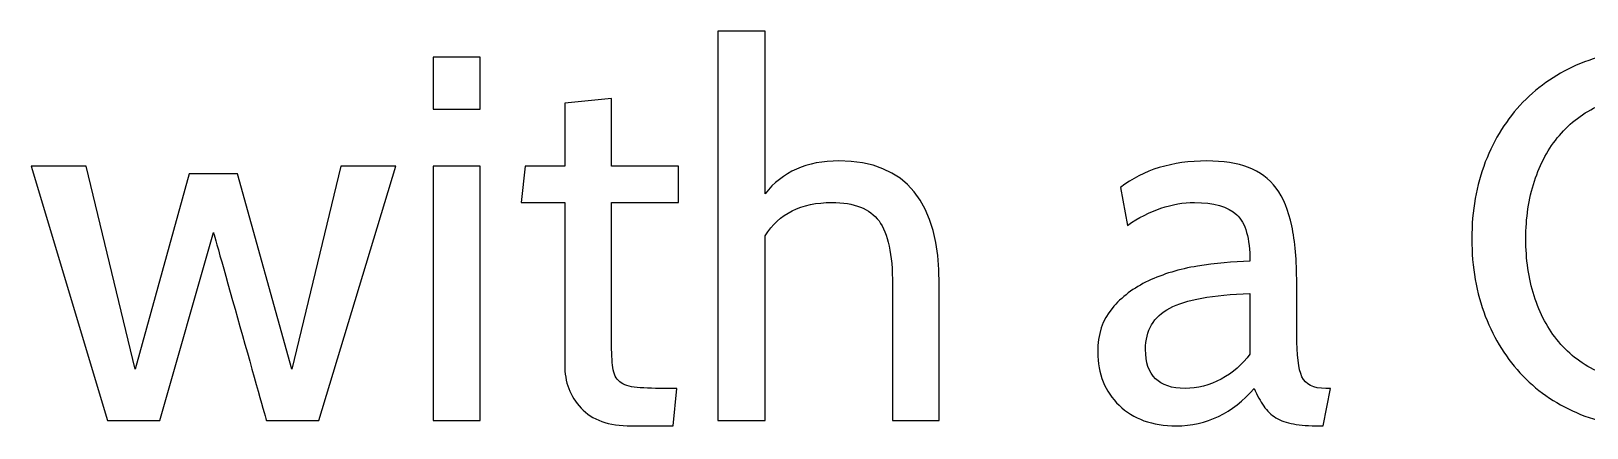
# Model space of a CAD drawing. Header units: centimetres. Extents: x -24 to 24.1, y -20.7 to 0.5.
# Drawn here: x 13.139 to 15.674, y -1.564 to -0.917 of the extents above; entities that cross this region are included whole.
import ezdxf

# ---------------------------------------------------------------- set-up
doc = ezdxf.new("R2010")
doc.units = ezdxf.units.CM
doc.header["$MEASUREMENT"] = 0
doc.layers.add('Layer 1', color=7, linetype='Continuous')

msp = doc.modelspace()

# ---------------------------------------------------------------- linework, layer by layer
at = {"layer": 'Layer 1', "color": 250}
for points, knots in [([(14.61879, -1.55234), (14.61879, -1.55234), (14.54259, -1.55234), (14.54259, -1.55234), (14.54259, -1.55234), (14.54259, -1.55234), (14.54259, -1.33051), (14.54259, -1.33051), (14.54259, -1.33051), (14.54259, -1.28141), (14.53525, -1.24683), (14.52058, -1.2268), (14.52058, -1.2268), (14.5059, -1.20676), (14.48022, -1.19674), (14.44353, -1.19674), (14.44353, -1.19674), (14.39386, -1.19674), (14.35774, -1.2148), (14.33516, -1.25093), (14.33516, -1.25093), (14.33516, -1.25093), (14.33516, -1.55234), (14.33516, -1.55234), (14.33516, -1.55234), (14.33516, -1.55234), (14.25811, -1.55234), (14.25811, -1.55234), (14.25811, -1.55234), (14.25811, -1.55234), (14.25811, -0.91734), (14.25811, -0.91734), (14.25811, -0.91734), (14.25811, -0.91734), (14.33516, -0.91734), (14.33516, -0.91734), (14.33516, -0.91734), (14.33516, -0.91734), (14.33516, -1.18235), (14.33516, -1.18235), (14.33516, -1.18235), (14.36282, -1.14679), (14.40289, -1.129), (14.45538, -1.129), (14.45538, -1.129), (14.56432, -1.129), (14.61879, -1.19617), (14.61879, -1.33051), (14.61879, -1.33051), (14.61879, -1.33051), (14.61879, -1.55234), (14.61879, -1.55234)], [0, 0, 0, 0, 0.0714286, 0.0714286, 0.0714286, 0.0714286, 0.1428571, 0.1428571, 0.1428571, 0.1428572, 0.2142857, 0.2142857, 0.2142857, 0.2142857, 0.2857143, 0.2857143, 0.2857143, 0.2857143, 0.3571429, 0.3571429, 0.3571429, 0.3571429, 0.4285714, 0.4285714, 0.4285714, 0.4285714, 0.5, 0.5, 0.5, 0.5, 0.5714286, 0.5714286, 0.5714286, 0.5714286, 0.6428571, 0.6428571, 0.6428571, 0.6428572, 0.7142857, 0.7142857, 0.7142857, 0.7142857, 0.7857143, 0.7857143, 0.7857143, 0.7857143, 0.8571429, 0.8571429, 0.8571429, 0.8571429, 1, 1, 1, 1]), ([(13.87034, -1.04434), (13.87034, -1.04434), (13.79414, -1.04434), (13.79414, -1.04434), (13.79414, -1.04434), (13.79414, -1.04434), (13.79414, -0.95967), (13.79414, -0.95967), (13.79414, -0.95967), (13.79414, -0.95967), (13.87034, -0.95967), (13.87034, -0.95967), (13.87034, -0.95967), (13.87034, -0.95967), (13.87034, -1.04434), (13.87034, -1.04434)], [0, 0, 0, 0, 0.2, 0.2, 0.2, 0.2, 0.4, 0.4, 0.4, 0.4, 0.6, 0.6, 0.6, 0.6, 1, 1, 1, 1]), ([(15.78381, -1.56419), (15.74035, -1.56419), (15.70041, -1.55686), (15.66401, -1.54218), (15.66401, -1.54218), (15.6276, -1.5275), (15.59627, -1.50662), (15.57003, -1.47953), (15.57003, -1.47953), (15.54378, -1.45243), (15.52332, -1.41998), (15.50864, -1.38216), (15.50864, -1.38216), (15.49397, -1.34434), (15.48663, -1.30229), (15.48663, -1.25601), (15.48663, -1.25601), (15.48663, -1.21029), (15.49397, -1.16852), (15.50864, -1.1307), (15.50864, -1.1307), (15.52332, -1.09288), (15.54378, -1.06042), (15.57003, -1.03333), (15.57003, -1.03333), (15.59627, -1.00624), (15.62746, -0.98521), (15.66358, -0.97025), (15.66358, -0.97025), (15.69971, -0.9553), (15.7395, -0.94782), (15.78296, -0.94782), (15.78296, -0.94782), (15.84336, -0.94782), (15.89811, -0.95939), (15.94722, -0.98253), (15.94722, -0.98253), (15.94722, -0.98253), (15.93875, -1.05704), (15.93875, -1.05704), (15.93875, -1.05704), (15.93875, -1.05704), (15.89049, -1.0401), (15.89049, -1.0401), (15.89049, -1.0401), (15.85832, -1.02712), (15.82248, -1.02063), (15.78296, -1.02063), (15.78296, -1.02063), (15.74966, -1.02063), (15.72017, -1.02656), (15.69449, -1.03841), (15.69449, -1.03841), (15.66881, -1.05026), (15.64707, -1.06663), (15.62929, -1.08752), (15.62929, -1.08752), (15.61151, -1.1084), (15.59797, -1.13324), (15.58865, -1.16203), (15.58865, -1.16203), (15.57934, -1.19081), (15.57468, -1.22214), (15.57468, -1.25601), (15.57468, -1.25601), (15.57468, -1.28931), (15.5792, -1.32035), (15.58823, -1.34914), (15.58823, -1.34914), (15.59726, -1.37793), (15.61067, -1.4029), (15.62845, -1.42407), (15.62845, -1.42407), (15.64623, -1.44524), (15.66824, -1.46175), (15.69449, -1.4736), (15.69449, -1.4736), (15.72073, -1.48545), (15.75079, -1.49138), (15.78466, -1.49138), (15.78466, -1.49138), (15.79312, -1.49138), (15.80131, -1.4911), (15.80921, -1.49053), (15.80921, -1.49053), (15.81711, -1.48997), (15.8253, -1.48884), (15.83376, -1.48715), (15.83376, -1.48715), (15.83376, -1.48715), (15.85493, -1.48291), (15.85493, -1.48291), (15.85493, -1.48291), (15.85945, -1.48235), (15.86707, -1.48009), (15.87779, -1.47614), (15.87779, -1.47614), (15.87779, -1.47614), (15.89727, -1.47021), (15.89727, -1.47021), (15.89727, -1.47021), (15.90009, -1.46965), (15.90743, -1.46711), (15.91928, -1.46259), (15.91928, -1.46259), (15.91928, -1.46259), (15.93875, -1.45582), (15.93875, -1.45582), (15.93875, -1.45582), (15.93875, -1.45582), (15.94722, -1.53033), (15.94722, -1.53033), (15.94722, -1.53033), (15.89811, -1.5529), (15.84364, -1.56419), (15.78381, -1.56419)], [0, 0, 0, 0, 0.0333333, 0.0333333, 0.0333333, 0.0333333, 0.0666667, 0.0666667, 0.0666667, 0.0666667, 0.1, 0.1, 0.1, 0.1, 0.1333333, 0.1333333, 0.1333333, 0.1333333, 0.1666667, 0.1666667, 0.1666667, 0.1666667, 0.2, 0.2, 0.2, 0.2, 0.2333333, 0.2333333, 0.2333333, 0.2333333, 0.2666667, 0.2666667, 0.2666667, 0.2666667, 0.3, 0.3, 0.3, 0.3, 0.3333333, 0.3333333, 0.3333333, 0.3333333, 0.3666667, 0.3666667, 0.3666667, 0.3666667, 0.4, 0.4, 0.4, 0.4, 0.4333333, 0.4333333, 0.4333333, 0.4333333, 0.4666667, 0.4666667, 0.4666667, 0.4666667, 0.5, 0.5, 0.5, 0.5, 0.5333333, 0.5333333, 0.5333333, 0.5333333, 0.5666667, 0.5666667, 0.5666667, 0.5666667, 0.6, 0.6, 0.6, 0.6, 0.6333333, 0.6333333, 0.6333333, 0.6333333, 0.6666667, 0.6666667, 0.6666667, 0.6666667, 0.7, 0.7, 0.7, 0.7, 0.7333333, 0.7333333, 0.7333333, 0.7333333, 0.7666667, 0.7666667, 0.7666667, 0.7666667, 0.8, 0.8, 0.8, 0.8, 0.8333333, 0.8333333, 0.8333333, 0.8333333, 0.8666667, 0.8666667, 0.8666667, 0.8666667, 0.9, 0.9, 0.9, 0.9, 0.9333333, 0.9333333, 0.9333333, 0.9333333, 1, 1, 1, 1]), ([(14.19122, -1.49985), (14.19122, -1.49985), (14.18529, -1.56081), (14.18529, -1.56081), (14.18529, -1.56081), (14.18529, -1.56081), (14.11671, -1.56081), (14.11671, -1.56081), (14.11671, -1.56081), (14.08003, -1.56081), (14.05279, -1.55121), (14.03501, -1.53202), (14.03501, -1.53202), (14.01723, -1.51283), (14.00834, -1.4894), (14.00834, -1.46175), (14.00834, -1.46175), (14.00834, -1.46175), (14.00834, -1.19674), (14.00834, -1.19674), (14.00834, -1.19674), (14.00834, -1.19674), (13.93722, -1.19674), (13.93722, -1.19674), (13.93722, -1.19674), (13.93722, -1.19674), (13.94399, -1.13747), (13.94399, -1.13747), (13.94399, -1.13747), (13.94399, -1.13747), (14.00834, -1.13747), (14.00834, -1.13747), (14.00834, -1.13747), (14.00834, -1.13747), (14.00834, -1.03502), (14.00834, -1.03502), (14.00834, -1.03502), (14.00834, -1.03502), (14.08454, -1.0274), (14.08454, -1.0274), (14.08454, -1.0274), (14.08454, -1.0274), (14.08454, -1.13747), (14.08454, -1.13747), (14.08454, -1.13747), (14.08454, -1.13747), (14.19376, -1.13747), (14.19376, -1.13747), (14.19376, -1.13747), (14.19376, -1.13747), (14.19376, -1.19674), (14.19376, -1.19674), (14.19376, -1.19674), (14.19376, -1.19674), (14.08454, -1.19674), (14.08454, -1.19674), (14.08454, -1.19674), (14.08454, -1.19674), (14.08454, -1.41518), (14.08454, -1.41518), (14.08454, -1.41518), (14.08454, -1.43494), (14.08511, -1.45046), (14.08623, -1.46175), (14.08623, -1.46175), (14.08736, -1.47304), (14.09061, -1.4815), (14.09597, -1.48715), (14.09597, -1.48715), (14.10133, -1.49279), (14.10994, -1.49632), (14.12179, -1.49773), (14.12179, -1.49773), (14.13365, -1.49914), (14.1503, -1.49985), (14.17175, -1.49985), (14.17175, -1.49985), (14.17175, -1.49985), (14.19122, -1.49985), (14.19122, -1.49985)], [0, 0, 0, 0, 0.047619, 0.047619, 0.047619, 0.0476191, 0.0952381, 0.0952381, 0.0952381, 0.0952381, 0.1428571, 0.1428571, 0.1428571, 0.1428572, 0.1904762, 0.1904762, 0.1904762, 0.1904762, 0.2380952, 0.2380952, 0.2380952, 0.2380952, 0.2857143, 0.2857143, 0.2857143, 0.2857143, 0.3333333, 0.3333333, 0.3333333, 0.3333333, 0.3809524, 0.3809524, 0.3809524, 0.3809524, 0.4285714, 0.4285714, 0.4285714, 0.4285714, 0.4761905, 0.4761905, 0.4761905, 0.4761905, 0.5238095, 0.5238095, 0.5238095, 0.5238095, 0.5714286, 0.5714286, 0.5714286, 0.5714286, 0.6190476, 0.6190476, 0.6190476, 0.6190476, 0.6666667, 0.6666667, 0.6666667, 0.6666667, 0.7142857, 0.7142857, 0.7142857, 0.7142857, 0.7619048, 0.7619048, 0.7619048, 0.7619048, 0.8095238, 0.8095238, 0.8095238, 0.8095238, 0.8571429, 0.8571429, 0.8571429, 0.8571429, 0.9047619, 0.9047619, 0.9047619, 0.9047619, 1, 1, 1, 1]), ([(13.73317, -1.13747), (13.73317, -1.13747), (13.60787, -1.55234), (13.60787, -1.55234), (13.60787, -1.55234), (13.60787, -1.55234), (13.52235, -1.55234), (13.52235, -1.55234), (13.52235, -1.55234), (13.52235, -1.55234), (13.43599, -1.24585), (13.43599, -1.24585), (13.43599, -1.24585), (13.43599, -1.24585), (13.34878, -1.55234), (13.34878, -1.55234), (13.34878, -1.55234), (13.34878, -1.55234), (13.26327, -1.55234), (13.26327, -1.55234), (13.26327, -1.55234), (13.26327, -1.55234), (13.13881, -1.13747), (13.13881, -1.13747), (13.13881, -1.13747), (13.13881, -1.13747), (13.22856, -1.13747), (13.22856, -1.13747), (13.22856, -1.13747), (13.22856, -1.13747), (13.30814, -1.46852), (13.30814, -1.46852), (13.30814, -1.46852), (13.30814, -1.46852), (13.3962, -1.15017), (13.3962, -1.15017), (13.3962, -1.15017), (13.3962, -1.15017), (13.47494, -1.15017), (13.47494, -1.15017), (13.47494, -1.15017), (13.47494, -1.15017), (13.56384, -1.46852), (13.56384, -1.46852), (13.56384, -1.46852), (13.56384, -1.46852), (13.64343, -1.13747), (13.64343, -1.13747), (13.64343, -1.13747), (13.64343, -1.13747), (13.73317, -1.13747), (13.73317, -1.13747)], [0, 0, 0, 0, 0.0714286, 0.0714286, 0.0714286, 0.0714286, 0.1428571, 0.1428571, 0.1428571, 0.1428572, 0.2142857, 0.2142857, 0.2142857, 0.2142857, 0.2857143, 0.2857143, 0.2857143, 0.2857143, 0.3571429, 0.3571429, 0.3571429, 0.3571429, 0.4285714, 0.4285714, 0.4285714, 0.4285714, 0.5, 0.5, 0.5, 0.5, 0.5714286, 0.5714286, 0.5714286, 0.5714286, 0.6428571, 0.6428571, 0.6428571, 0.6428572, 0.7142857, 0.7142857, 0.7142857, 0.7142857, 0.7857143, 0.7857143, 0.7857143, 0.7857143, 0.8571429, 0.8571429, 0.8571429, 0.8571429, 1, 1, 1, 1]), ([(13.87034, -1.55234), (13.87034, -1.55234), (13.79414, -1.55234), (13.79414, -1.55234), (13.79414, -1.55234), (13.79414, -1.55234), (13.79414, -1.13747), (13.79414, -1.13747), (13.79414, -1.13747), (13.79414, -1.13747), (13.87034, -1.13747), (13.87034, -1.13747), (13.87034, -1.13747), (13.87034, -1.13747), (13.87034, -1.55234), (13.87034, -1.55234)], [0, 0, 0, 0, 0.2, 0.2, 0.2, 0.2, 0.4, 0.4, 0.4, 0.4, 0.6, 0.6, 0.6, 0.6, 1, 1, 1, 1]), ([(15.25634, -1.49985), (15.25634, -1.49985), (15.24448, -1.56081), (15.24448, -1.56081), (15.24448, -1.56081), (15.24448, -1.56081), (15.23856, -1.56081), (15.23856, -1.56081), (15.23856, -1.56081), (15.22162, -1.56081), (15.20751, -1.55982), (15.19622, -1.55784), (15.19622, -1.55784), (15.18494, -1.55587), (15.17534, -1.55248), (15.16744, -1.54768), (15.16744, -1.54768), (15.15954, -1.54289), (15.1529, -1.53654), (15.14754, -1.52863), (15.14754, -1.52863), (15.14218, -1.52073), (15.13696, -1.51114), (15.13188, -1.49985), (15.13188, -1.49985), (15.09688, -1.54049), (15.05455, -1.56081), (15.00488, -1.56081), (15.00488, -1.56081), (14.96593, -1.56081), (14.93489, -1.54966), (14.91174, -1.52736), (14.91174, -1.52736), (14.8886, -1.50507), (14.87703, -1.47614), (14.87703, -1.44058), (14.87703, -1.44058), (14.87703, -1.41179), (14.88479, -1.38809), (14.90031, -1.36946), (14.90031, -1.36946), (14.91584, -1.35083), (14.93559, -1.33587), (14.95958, -1.32459), (14.95958, -1.32459), (14.98357, -1.3133), (15.01024, -1.30525), (15.03959, -1.30046), (15.03959, -1.30046), (15.06894, -1.29566), (15.09745, -1.29298), (15.1251, -1.29241), (15.1251, -1.29241), (15.1251, -1.25516), (15.11791, -1.2299), (15.10351, -1.21664), (15.10351, -1.21664), (15.08912, -1.20337), (15.06612, -1.19674), (15.03451, -1.19674), (15.03451, -1.19674), (14.99839, -1.19674), (14.96198, -1.20916), (14.92529, -1.23399), (14.92529, -1.23399), (14.92529, -1.23399), (14.91428, -1.17219), (14.91428, -1.17219), (14.91428, -1.17219), (14.95154, -1.1434), (14.99839, -1.129), (15.05483, -1.129), (15.05483, -1.129), (15.08136, -1.129), (15.10394, -1.13253), (15.12256, -1.13959), (15.12256, -1.13959), (15.14119, -1.14664), (15.15629, -1.15793), (15.16786, -1.17346), (15.16786, -1.17346), (15.17943, -1.18898), (15.1879, -1.20944), (15.19326, -1.23484), (15.19326, -1.23484), (15.19862, -1.26024), (15.2013, -1.29128), (15.2013, -1.32797), (15.2013, -1.32797), (15.2013, -1.32797), (15.2013, -1.41264), (15.2013, -1.41264), (15.2013, -1.41264), (15.2013, -1.44538), (15.20413, -1.4681), (15.20977, -1.4808), (15.20977, -1.4808), (15.21542, -1.4935), (15.2284, -1.49985), (15.24872, -1.49985), (15.24872, -1.49985), (15.24872, -1.49985), (15.25634, -1.49985), (15.25634, -1.49985)], [0, 0, 0, 0, 0.037037, 0.037037, 0.037037, 0.037037, 0.0740741, 0.0740741, 0.0740741, 0.0740741, 0.1111111, 0.1111111, 0.1111111, 0.1111111, 0.1481481, 0.1481481, 0.1481481, 0.1481482, 0.1851852, 0.1851852, 0.1851852, 0.1851852, 0.2222222, 0.2222222, 0.2222222, 0.2222222, 0.2592593, 0.2592593, 0.2592593, 0.2592593, 0.2962963, 0.2962963, 0.2962963, 0.2962963, 0.3333333, 0.3333333, 0.3333333, 0.3333333, 0.3703704, 0.3703704, 0.3703704, 0.3703704, 0.4074074, 0.4074074, 0.4074074, 0.4074074, 0.4444444, 0.4444444, 0.4444444, 0.4444445, 0.4814815, 0.4814815, 0.4814815, 0.4814815, 0.5185185, 0.5185185, 0.5185185, 0.5185185, 0.5555556, 0.5555556, 0.5555556, 0.5555556, 0.5925926, 0.5925926, 0.5925926, 0.5925926, 0.6296296, 0.6296296, 0.6296296, 0.6296296, 0.6666667, 0.6666667, 0.6666667, 0.6666667, 0.7037037, 0.7037037, 0.7037037, 0.7037037, 0.7407407, 0.7407407, 0.7407407, 0.7407408, 0.7777778, 0.7777778, 0.7777778, 0.7777778, 0.8148148, 0.8148148, 0.8148148, 0.8148148, 0.8518519, 0.8518519, 0.8518519, 0.8518519, 0.8888889, 0.8888889, 0.8888889, 0.8888889, 0.9259259, 0.9259259, 0.9259259, 0.9259259, 1, 1, 1, 1]), ([(15.1251, -1.44397), (15.1251, -1.44397), (15.1251, -1.34491), (15.1251, -1.34491), (15.1251, -1.34491), (15.06414, -1.34716), (15.02054, -1.35521), (14.99429, -1.36904), (14.99429, -1.36904), (14.96805, -1.38286), (14.95492, -1.4053), (14.95492, -1.43635), (14.95492, -1.43635), (14.95492, -1.47868), (14.97637, -1.49985), (15.01927, -1.49985), (15.01927, -1.49985), (15.03959, -1.49985), (15.05921, -1.49477), (15.07811, -1.48461), (15.07811, -1.48461), (15.09702, -1.47445), (15.11269, -1.4609), (15.1251, -1.44397)], [0, 0, 0, 0, 0.1428571, 0.1428571, 0.1428571, 0.1428572, 0.2857143, 0.2857143, 0.2857143, 0.2857143, 0.4285714, 0.4285714, 0.4285714, 0.4285714, 0.5714286, 0.5714286, 0.5714286, 0.5714286, 0.7142857, 0.7142857, 0.7142857, 0.7142857, 1, 1, 1, 1])]:
    msp.add_open_spline(points, degree=3, knots=knots, dxfattribs=at)

doc.saveas('drawing.dxf')
